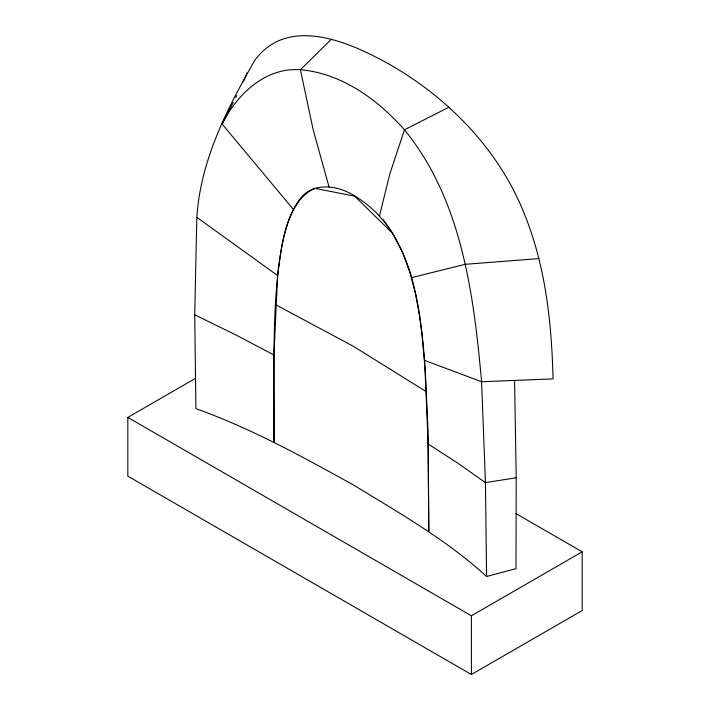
<?xml version="1.0" encoding="UTF-8"?>
<svg xmlns="http://www.w3.org/2000/svg" width="710" height="710" viewBox="0 0 710 710"><rect width="100%" height="100%" fill="white"/><g stroke="black" fill="none" stroke-linecap="round" stroke-linejoin="round"><path stroke-width="1.06" d="M514.581 380.427L516.205 477.732L515.975 568.648L486.616 576.467C446.75 540.044 399.73 513.259 353.917 485.249C302.691 456.823 251.216 428.449 195.907 408.632L194.726 314.796L196.83 217.331C200.513 160.442 226.898 108.905 254.766 60.377C288.535 14.404 350.855 42.671 390.109 64.734C449.971 99.098 500.461 151.665 525.453 216.656C545.839 268.176 551.705 323.92 553.037 378.9L481.593 381.74L424.553 360.369C419.637 301.075 410.753 229.463 354.583 195.889C338.208 185.274 312.391 181.458 299.567 199.51C283.787 221.467 280.938 249.476 277.619 275.542L273.945 354.982L273.98 442.01C274.14 396.198 273.048 350.332 275.356 304.555C276.749 281.692 278.923 258.804 283.991 236.43C288.757 217.846 296.026 197.06 314.672 188.336L354.601 196.111L392.63 233.341L402.872 253.15L410.353 273.767L415.607 294.348L419.317 314.565L421.988 334.366L425.459 372.963L427.881 427.216L428.805 531.399L428.228 444.052L424.553 360.369M379.459 216.08L389.852 173.843L404.46 129.823L448.906 107.21M243.441 81.774L247.266 72.739M293.328 209.343L222.097 124.064L233.226 102.489M235.747 97.581L236.758 95.619M222.097 124.064C236.767 94.59 265.185 67.13 300.392 69.74C341.838 73.316 377.631 99.524 404.46 129.823C461.899 200.149 473.659 294.268 481.593 381.74L485.427 482.631L486.616 576.467M331.304 39.307L300.392 69.74L313.137 129.548L329.032 186.97M515.957 513.587L582.182 551.821L582.182 610.538L471.396 674.5L127.818 476.144L127.818 417.418L195.632 378.27M127.818 417.418L471.396 615.783L582.182 551.821M411.614 277.637L465.032 264.324L538.899 258.6M516.205 477.732L485.427 482.631L457.755 463.106L428.228 444.052M194.726 314.796L234.966 334.481L273.945 354.982M275.356 304.555L353.828 346.551L426.577 391.858M196.83 217.331L277.619 275.542M383.373 219.692L392.018 232.436M471.396 615.783L471.396 674.5"/></g></svg>
